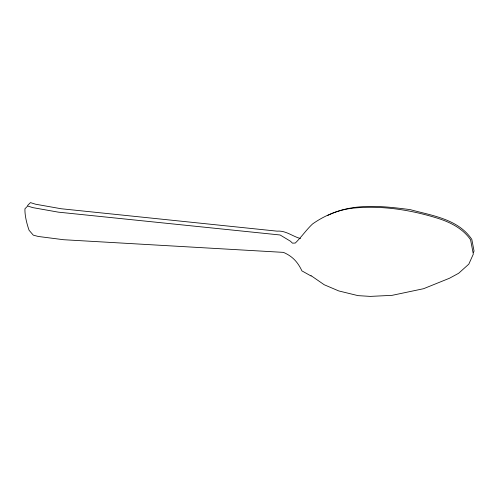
<?xml version="1.0" encoding="UTF-8"?>
<svg xmlns="http://www.w3.org/2000/svg" width="499" height="499" viewBox="0 0 499 499"><rect width="100%" height="100%" fill="white"/><g stroke="black" fill="none" stroke-linecap="round" stroke-linejoin="round"><path stroke-width="0.75" d="M473.432 252.45L474.05 251.072L471.811 239.383C458.138 218.974 431.934 215.618 410.147 209.617C382.845 206.087 353.379 202.706 327.787 215.412M27.57 205.507L30.458 202.606L35.504 204.197L61.078 208.738L277.045 231.149C285.815 230.332 292.651 236.514 300.517 238.541M311.083 276.003L301.932 270.895C297.816 262.15 292.57 256.293 283.451 252.375L63.61 239.72L38.28 236.47L33.29 235.154L29.067 230.251A30.37 9.338 68.9 0 1 24.95 208.763L27.707 206.018L32.753 207.615L58.327 212.15L280.12 234.992L290.462 241.229L292.464 243.15L295.271 243.057C301.384 237.168 306.274 229.821 312.555 223.964C324.593 215.437 338.646 209.649 353.367 208.114C381.947 205.332 410.714 209.811 437.997 218.362C450.553 222.361 462.953 228.642 470.576 239.776L473.326 254.11L468.823 264.127L458.662 273.271L449.474 278.249L423.595 288.703L392.064 295.346L370.289 296.394L358.008 295.633L338.765 290.936L324.207 284.742L311.064 275.66"/></g></svg>
